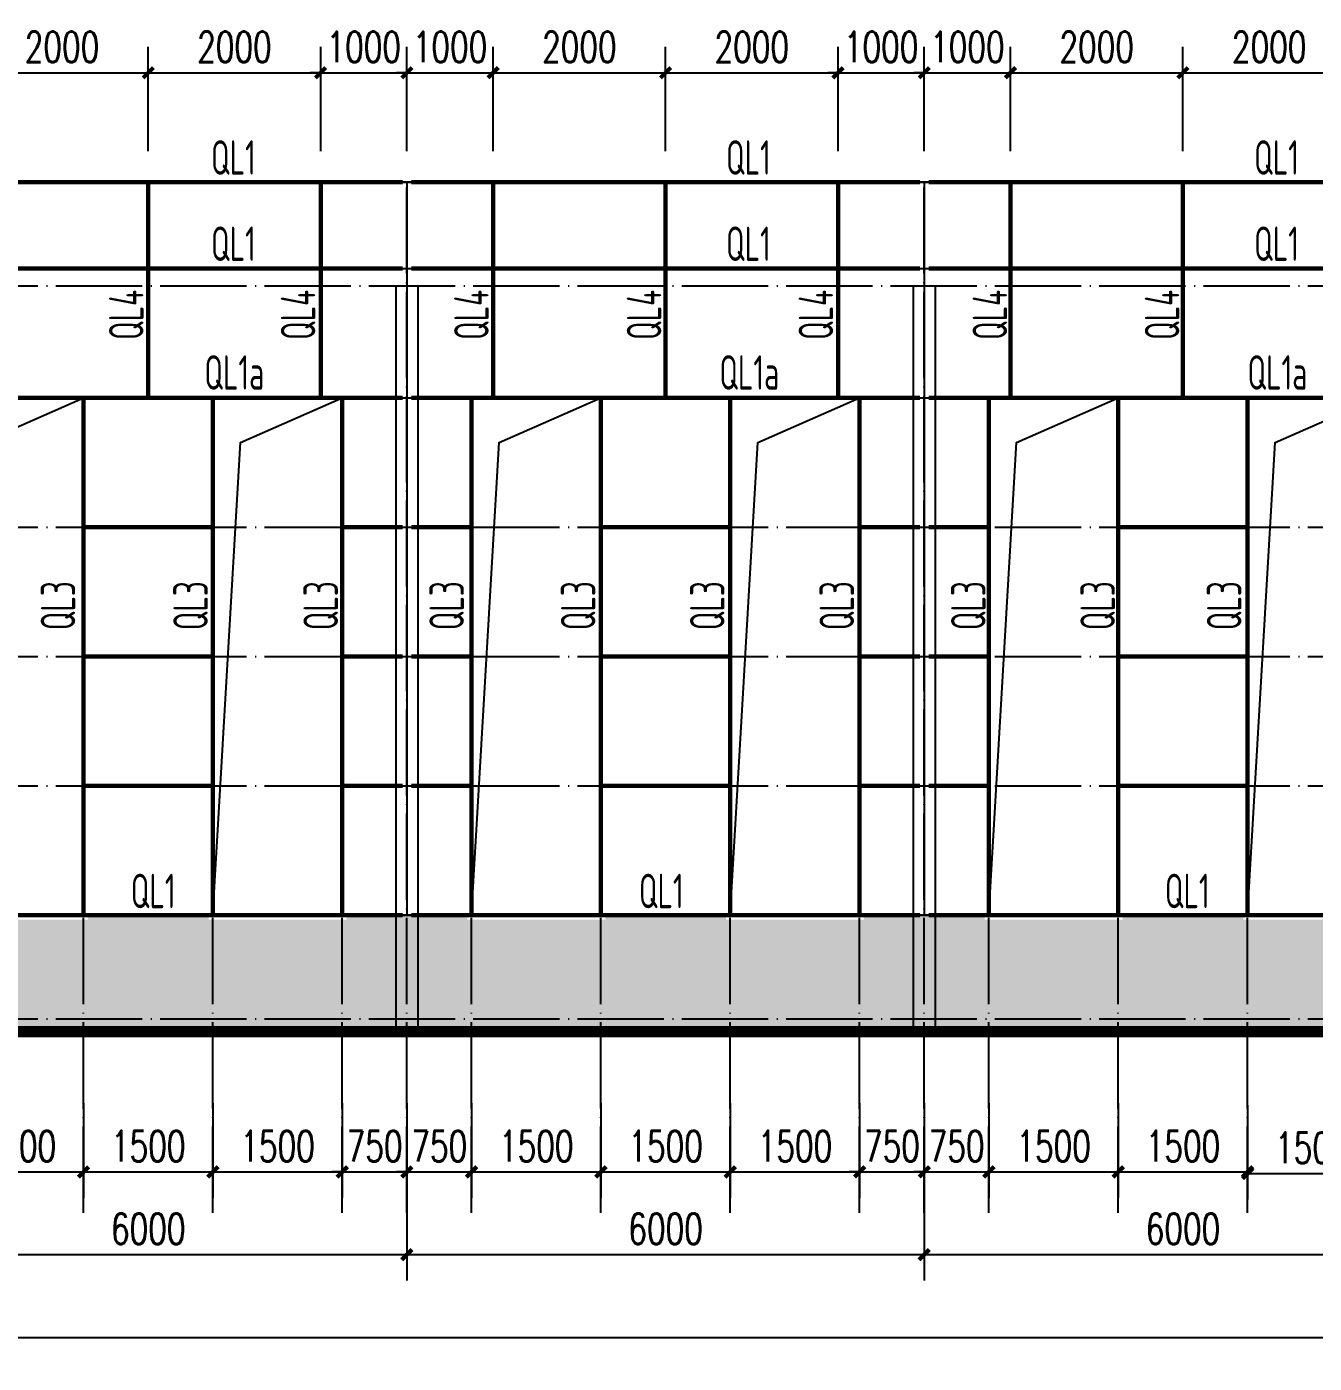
# Model space of a CAD drawing. Extents: x 14207793 to 14719554, y -1675802 to -1228715.
# Drawn here: x 14227366 to 14242298, y -1511252 to -1495755 of the extents above; entities that cross this region are included whole.
import ezdxf

# ---------------------------------------------------------------- set-up
doc = ezdxf.new("R2010")
doc.units = 0
doc.header["$LTSCALE"] = 500
doc.header["$MEASUREMENT"] = 0
doc.linetypes.add('DOTE', pattern=[2.42, 2, -0.2, 0.02, -0.2])
doc.layers.get('0').update_dxf_attribs({"linetype": 'CONTINUOUS'})
doc.layers.get('DEFPOINTS').update_dxf_attribs({"color": 140, "linetype": 'CONTINUOUS'})
for name, color, linetype in [('AXIS', 3, 'CONTINUOUS'), ('DOTE', 8, 'DOTE'), ('LAYER1', 150, 'CONTINUOUS'), ('PUB_DIM', 3, 'CONTINUOUS')]:
    doc.layers.add(name, color=color, linetype=linetype)
doc.styles.add('_TCH_DIM_T3', font='SIMPLEX', dxfattribs={"width": 0.705882, "bigfont": 'GBCBIG'})
doc.styles.add('TSSD_REIN', font='Tssdeng.shx', dxfattribs={"width": 0.65, "bigfont": 'hztxt.shx'})
doc.dimstyles.new('_TCH_ARCH&&120', dxfattribs={"dimtxt": 357, "dimasz": 120, "dimexe": 300, "dimexo": 360, "dimgap": 120, "dimtad": 1, "dimdec": 0, "dimzin": 0, "dimdsep": 46, "dimtxsty": '_TCH_DIM_T3', "dimblk": 'ARCHTICK', "dimcen": 0.09, "dimclrt": 7, "dimazin": 2, "dimtfac": 1, "dimtdec": 0, "dimtix": 1, "dimtmove": 2, "dimatfit": 3, "dimfxl": 0, "dimtolj": 1, "dimtzin": 0, "dimarcsym": 0})

# ---------------------------------------------------------------- blocks, each defined once
blk = doc.blocks.new('_ArchTick')
at = {"color": 0, "linetype": 'ByBlock', "const_width": 0.4}
blk.add_lwpolyline([(-0.5, -0.5), (0.5, 0.5)], dxfattribs=at)
blk = doc.blocks.new('*D332')
at = {"layer": 'AXIS', "color": 0, "lineweight": -2}
for p, q in [((14225775, -1508626), (14225775, -1510293)), ((14231775, -1509073), (14231775, -1510293)), ((14225775, -1509993), (14231775, -1509993))]:
    blk.add_line(p, q, dxfattribs=at)
at = {"layer": 'DEFPOINTS', "color": 0}
for p in [(14225775, -1508266), (14231775, -1508713), (14231775, -1509993)]:
    blk.add_point(p, dxfattribs=at)
at = {"layer": 'AXIS', "color": 0, "lineweight": -2, "xscale": 120, "yscale": 120, "zscale": 120, "rotation": 180}
blk.add_blockref('_ArchTick', (14225775, -1509993), dxfattribs=at)
at = {"layer": 'AXIS', "color": 0, "lineweight": -2, "xscale": 120, "yscale": 120, "zscale": 120}
blk.add_blockref('_ArchTick', (14231775, -1509993), dxfattribs=at)
at = {"layer": 'AXIS', "color": 7, "insert": (14228775, -1509694), "char_height": 357, "attachment_point": 5, "style": '_TCH_DIM_T3'}
blk.add_mtext('\\A1;6000', dxfattribs=at)
blk = doc.blocks.new('*D333')
at = {"layer": 'AXIS', "color": 0, "lineweight": -2}
for p, q in [((14217375, -1509819), (14217375, -1511252)), ((14327775, -1509872), (14327775, -1511252)), ((14217375, -1510952), (14327775, -1510952))]:
    blk.add_line(p, q, dxfattribs=at)
at = {"layer": 'DEFPOINTS', "color": 0}
for p in [(14217375, -1509459), (14327775, -1509512), (14327775, -1510952)]:
    blk.add_point(p, dxfattribs=at)
at = {"layer": 'AXIS', "color": 0, "lineweight": -2, "xscale": 120, "yscale": 120, "zscale": 120, "rotation": 180}
blk.add_blockref('_ArchTick', (14217375, -1510952), dxfattribs=at)
at = {"layer": 'AXIS', "color": 0, "lineweight": -2, "xscale": 120, "yscale": 120, "zscale": 120}
blk.add_blockref('_ArchTick', (14327775, -1510952), dxfattribs=at)
at = {"layer": 'AXIS', "color": 7, "insert": (14272575, -1510654), "char_height": 357, "attachment_point": 5, "style": '_TCH_DIM_T3'}
blk.add_mtext('\\A1;110400', dxfattribs=at)
blk = doc.blocks.new('*D341')
at = {"layer": 'AXIS', "color": 0, "lineweight": -2}
for p, q in [((14228025, -1508238), (14228025, -1509334)), ((14226525, -1508258), (14226525, -1509334)), ((14226525, -1509034), (14228025, -1509034))]:
    blk.add_line(p, q, dxfattribs=at)
at = {"layer": 'DEFPOINTS', "color": 0}
for p in [(14226525, -1507898), (14228025, -1507878), (14228025, -1509034)]:
    blk.add_point(p, dxfattribs=at)
at = {"layer": 'AXIS', "color": 0, "lineweight": -2, "xscale": 120, "yscale": 120, "zscale": 120, "rotation": 180}
blk.add_blockref('_ArchTick', (14226525, -1509034), dxfattribs=at)
at = {"layer": 'AXIS', "color": 0, "lineweight": -2, "xscale": 120, "yscale": 120, "zscale": 120}
blk.add_blockref('_ArchTick', (14228025, -1509034), dxfattribs=at)
at = {"layer": 'AXIS', "color": 7, "insert": (14227275, -1508735), "char_height": 357, "attachment_point": 5, "style": '_TCH_DIM_T3'}
blk.add_mtext('\\A1;1500', dxfattribs=at)
blk = doc.blocks.new('*D342')
at = {"layer": 'AXIS', "color": 0, "lineweight": -2}
for p, q in [((14228025, -1508238), (14228025, -1509334)), ((14229525, -1508258), (14229525, -1509334)), ((14228025, -1509034), (14229525, -1509034))]:
    blk.add_line(p, q, dxfattribs=at)
at = {"layer": 'DEFPOINTS', "color": 0}
for p in [(14228025, -1507878), (14229525, -1507898), (14229525, -1509034)]:
    blk.add_point(p, dxfattribs=at)
at = {"layer": 'AXIS', "color": 0, "lineweight": -2, "xscale": 120, "yscale": 120, "zscale": 120, "rotation": 180}
blk.add_blockref('_ArchTick', (14228025, -1509034), dxfattribs=at)
at = {"layer": 'AXIS', "color": 0, "lineweight": -2, "xscale": 120, "yscale": 120, "zscale": 120}
blk.add_blockref('_ArchTick', (14229525, -1509034), dxfattribs=at)
at = {"layer": 'AXIS', "color": 7, "insert": (14228775, -1508735), "char_height": 357, "attachment_point": 5, "style": '_TCH_DIM_T3'}
blk.add_mtext('\\A1;1500', dxfattribs=at)
blk = doc.blocks.new('*D352')
at = {"layer": 'AXIS', "color": 0, "lineweight": -2}
for p, q in [((14231775, -1508626), (14231775, -1510293)), ((14237775, -1509073), (14237775, -1510293)), ((14231775, -1509993), (14237775, -1509993))]:
    blk.add_line(p, q, dxfattribs=at)
at = {"layer": 'DEFPOINTS', "color": 0}
for p in [(14231775, -1508266), (14237775, -1508713), (14237775, -1509993)]:
    blk.add_point(p, dxfattribs=at)
at = {"layer": 'AXIS', "color": 0, "lineweight": -2, "xscale": 120, "yscale": 120, "zscale": 120, "rotation": 180}
blk.add_blockref('_ArchTick', (14231775, -1509993), dxfattribs=at)
at = {"layer": 'AXIS', "color": 0, "lineweight": -2, "xscale": 120, "yscale": 120, "zscale": 120}
blk.add_blockref('_ArchTick', (14237775, -1509993), dxfattribs=at)
at = {"layer": 'AXIS', "color": 7, "insert": (14234775, -1509694), "char_height": 357, "attachment_point": 5, "style": '_TCH_DIM_T3'}
blk.add_mtext('\\A1;6000', dxfattribs=at)
blk = doc.blocks.new('*D353')
at = {"layer": 'AXIS', "color": 0, "lineweight": -2}
for p, q in [((14237775, -1508626), (14237775, -1510293)), ((14243775, -1509073), (14243775, -1510293)), ((14237775, -1509993), (14243775, -1509993))]:
    blk.add_line(p, q, dxfattribs=at)
at = {"layer": 'DEFPOINTS', "color": 0}
for p in [(14237775, -1508266), (14243775, -1508713), (14243775, -1509993)]:
    blk.add_point(p, dxfattribs=at)
at = {"layer": 'AXIS', "color": 0, "lineweight": -2, "xscale": 120, "yscale": 120, "zscale": 120, "rotation": 180}
blk.add_blockref('_ArchTick', (14237775, -1509993), dxfattribs=at)
at = {"layer": 'AXIS', "color": 0, "lineweight": -2, "xscale": 120, "yscale": 120, "zscale": 120}
blk.add_blockref('_ArchTick', (14243775, -1509993), dxfattribs=at)
at = {"layer": 'AXIS', "color": 7, "insert": (14240775, -1509694), "char_height": 357, "attachment_point": 5, "style": '_TCH_DIM_T3'}
blk.add_mtext('\\A1;6000', dxfattribs=at)
blk = doc.blocks.new('*D368')
at = {"layer": 'AXIS', "color": 0, "lineweight": -2}
for p, q in [((14229525, -1508238), (14229525, -1509333)), ((14231025, -1508258), (14231025, -1509333)), ((14229525, -1509033), (14231025, -1509033))]:
    blk.add_line(p, q, dxfattribs=at)
at = {"layer": 'DEFPOINTS', "color": 0}
for p in [(14229525, -1507878), (14231025, -1507898), (14231025, -1509033)]:
    blk.add_point(p, dxfattribs=at)
at = {"layer": 'AXIS', "color": 0, "lineweight": -2, "xscale": 120, "yscale": 120, "zscale": 120, "rotation": 180}
blk.add_blockref('_ArchTick', (14229525, -1509033), dxfattribs=at)
at = {"layer": 'AXIS', "color": 0, "lineweight": -2, "xscale": 120, "yscale": 120, "zscale": 120}
blk.add_blockref('_ArchTick', (14231025, -1509033), dxfattribs=at)
at = {"layer": 'AXIS', "color": 7, "insert": (14230275, -1508735), "char_height": 357, "attachment_point": 5, "style": '_TCH_DIM_T3'}
blk.add_mtext('\\A1;1500', dxfattribs=at)
blk = doc.blocks.new('*D369')
at = {"layer": 'AXIS', "color": 0, "lineweight": -2}
for p, q in [((14231025, -1508238), (14231025, -1509334)), ((14231775, -1508258), (14231775, -1509334)), ((14231025, -1509034), (14230905, -1509034)), ((14231025, -1509034), (14231775, -1509034)), ((14231775, -1509034), (14231895, -1509034))]:
    blk.add_line(p, q, dxfattribs=at)
at = {"layer": 'DEFPOINTS', "color": 0}
for p in [(14231025, -1507878), (14231775, -1507898), (14231775, -1509034)]:
    blk.add_point(p, dxfattribs=at)
at = {"layer": 'AXIS', "color": 0, "lineweight": -2, "xscale": 120, "yscale": 120, "zscale": 120}
blk.add_blockref('_ArchTick', (14231025, -1509034), dxfattribs=at)
at = {"layer": 'AXIS', "color": 0, "lineweight": -2, "xscale": 120, "yscale": 120, "zscale": 120, "rotation": 180}
blk.add_blockref('_ArchTick', (14231775, -1509034), dxfattribs=at)
at = {"layer": 'AXIS', "color": 7, "insert": (14231400, -1508735), "char_height": 357, "attachment_point": 5, "style": '_TCH_DIM_T3'}
blk.add_mtext('\\A1;750', dxfattribs=at)
blk = doc.blocks.new('*D370')
at = {"layer": 'AXIS', "color": 0, "lineweight": -2}
for p, q in [((14232525, -1508238), (14232525, -1509333)), ((14234025, -1508258), (14234025, -1509333)), ((14232525, -1509033), (14234025, -1509033))]:
    blk.add_line(p, q, dxfattribs=at)
at = {"layer": 'DEFPOINTS', "color": 0}
for p in [(14232525, -1507878), (14234025, -1507898), (14234025, -1509033)]:
    blk.add_point(p, dxfattribs=at)
at = {"layer": 'AXIS', "color": 0, "lineweight": -2, "xscale": 120, "yscale": 120, "zscale": 120, "rotation": 180}
blk.add_blockref('_ArchTick', (14232525, -1509033), dxfattribs=at)
at = {"layer": 'AXIS', "color": 0, "lineweight": -2, "xscale": 120, "yscale": 120, "zscale": 120}
blk.add_blockref('_ArchTick', (14234025, -1509033), dxfattribs=at)
at = {"layer": 'AXIS', "color": 7, "insert": (14233275, -1508735), "char_height": 357, "attachment_point": 5, "style": '_TCH_DIM_T3'}
blk.add_mtext('\\A1;1500', dxfattribs=at)
blk = doc.blocks.new('*D371')
at = {"layer": 'AXIS', "color": 0, "lineweight": -2}
for p, q in [((14234025, -1508238), (14234025, -1509334)), ((14235525, -1508258), (14235525, -1509334)), ((14234025, -1509034), (14235525, -1509034))]:
    blk.add_line(p, q, dxfattribs=at)
at = {"layer": 'DEFPOINTS', "color": 0}
for p in [(14234025, -1507878), (14235525, -1507898), (14235525, -1509034)]:
    blk.add_point(p, dxfattribs=at)
at = {"layer": 'AXIS', "color": 0, "lineweight": -2, "xscale": 120, "yscale": 120, "zscale": 120, "rotation": 180}
blk.add_blockref('_ArchTick', (14234025, -1509034), dxfattribs=at)
at = {"layer": 'AXIS', "color": 0, "lineweight": -2, "xscale": 120, "yscale": 120, "zscale": 120}
blk.add_blockref('_ArchTick', (14235525, -1509034), dxfattribs=at)
at = {"layer": 'AXIS', "color": 7, "insert": (14234775, -1508735), "char_height": 357, "attachment_point": 5, "style": '_TCH_DIM_T3'}
blk.add_mtext('\\A1;1500', dxfattribs=at)
blk = doc.blocks.new('*D372')
at = {"layer": 'AXIS', "color": 0, "lineweight": -2}
for p, q in [((14235525, -1508238), (14235525, -1509333)), ((14237025, -1508258), (14237025, -1509333)), ((14235525, -1509033), (14237025, -1509033))]:
    blk.add_line(p, q, dxfattribs=at)
at = {"layer": 'DEFPOINTS', "color": 0}
for p in [(14235525, -1507878), (14237025, -1507898), (14237025, -1509033)]:
    blk.add_point(p, dxfattribs=at)
at = {"layer": 'AXIS', "color": 0, "lineweight": -2, "xscale": 120, "yscale": 120, "zscale": 120, "rotation": 180}
blk.add_blockref('_ArchTick', (14235525, -1509033), dxfattribs=at)
at = {"layer": 'AXIS', "color": 0, "lineweight": -2, "xscale": 120, "yscale": 120, "zscale": 120}
blk.add_blockref('_ArchTick', (14237025, -1509033), dxfattribs=at)
at = {"layer": 'AXIS', "color": 7, "insert": (14236275, -1508735), "char_height": 357, "attachment_point": 5, "style": '_TCH_DIM_T3'}
blk.add_mtext('\\A1;1500', dxfattribs=at)
blk = doc.blocks.new('*D373')
at = {"layer": 'AXIS', "color": 0, "lineweight": -2}
for p, q in [((14237025, -1508238), (14237025, -1509333)), ((14237775, -1508258), (14237775, -1509333)), ((14237025, -1509033), (14236905, -1509033)), ((14237025, -1509033), (14237775, -1509033)), ((14237775, -1509033), (14237895, -1509033))]:
    blk.add_line(p, q, dxfattribs=at)
at = {"layer": 'DEFPOINTS', "color": 0}
for p in [(14237025, -1507878), (14237775, -1507898), (14237775, -1509033)]:
    blk.add_point(p, dxfattribs=at)
at = {"layer": 'AXIS', "color": 0, "lineweight": -2, "xscale": 120, "yscale": 120, "zscale": 120}
blk.add_blockref('_ArchTick', (14237025, -1509033), dxfattribs=at)
at = {"layer": 'AXIS', "color": 0, "lineweight": -2, "xscale": 120, "yscale": 120, "zscale": 120, "rotation": 180}
blk.add_blockref('_ArchTick', (14237775, -1509033), dxfattribs=at)
at = {"layer": 'AXIS', "color": 7, "insert": (14237400, -1508735), "char_height": 357, "attachment_point": 5, "style": '_TCH_DIM_T3'}
blk.add_mtext('\\A1;750', dxfattribs=at)
blk = doc.blocks.new('*D374')
at = {"layer": 'AXIS', "color": 0, "lineweight": -2}
for p, q in [((14238525, -1508238), (14238525, -1509334)), ((14240025, -1508258), (14240025, -1509334)), ((14238525, -1509034), (14240025, -1509034))]:
    blk.add_line(p, q, dxfattribs=at)
at = {"layer": 'DEFPOINTS', "color": 0}
for p in [(14238525, -1507878), (14240025, -1507898), (14240025, -1509034)]:
    blk.add_point(p, dxfattribs=at)
at = {"layer": 'AXIS', "color": 0, "lineweight": -2, "xscale": 120, "yscale": 120, "zscale": 120, "rotation": 180}
blk.add_blockref('_ArchTick', (14238525, -1509034), dxfattribs=at)
at = {"layer": 'AXIS', "color": 0, "lineweight": -2, "xscale": 120, "yscale": 120, "zscale": 120}
blk.add_blockref('_ArchTick', (14240025, -1509034), dxfattribs=at)
at = {"layer": 'AXIS', "color": 7, "insert": (14239275, -1508735), "char_height": 357, "attachment_point": 5, "style": '_TCH_DIM_T3'}
blk.add_mtext('\\A1;1500', dxfattribs=at)
blk = doc.blocks.new('*D375')
at = {"layer": 'AXIS', "color": 0, "lineweight": -2}
for p, q in [((14240025, -1508238), (14240025, -1509334)), ((14241525, -1508258), (14241525, -1509334)), ((14240025, -1509034), (14241525, -1509034))]:
    blk.add_line(p, q, dxfattribs=at)
at = {"layer": 'DEFPOINTS', "color": 0}
for p in [(14240025, -1507878), (14241525, -1507898), (14241525, -1509034)]:
    blk.add_point(p, dxfattribs=at)
at = {"layer": 'AXIS', "color": 0, "lineweight": -2, "xscale": 120, "yscale": 120, "zscale": 120, "rotation": 180}
blk.add_blockref('_ArchTick', (14240025, -1509034), dxfattribs=at)
at = {"layer": 'AXIS', "color": 0, "lineweight": -2, "xscale": 120, "yscale": 120, "zscale": 120}
blk.add_blockref('_ArchTick', (14241525, -1509034), dxfattribs=at)
at = {"layer": 'AXIS', "color": 7, "insert": (14240775, -1508735), "char_height": 357, "attachment_point": 5, "style": '_TCH_DIM_T3'}
blk.add_mtext('\\A1;1500', dxfattribs=at)
blk = doc.blocks.new('*D376')
at = {"layer": 'AXIS', "color": 0, "lineweight": -2}
for p, q in [((14241525, -1508258), (14241525, -1509353)), ((14243025, -1508278), (14243025, -1509353)), ((14241525, -1509053), (14243025, -1509053))]:
    blk.add_line(p, q, dxfattribs=at)
at = {"layer": 'DEFPOINTS', "color": 0}
for p in [(14241525, -1507898), (14243025, -1507918), (14243025, -1509053)]:
    blk.add_point(p, dxfattribs=at)
at = {"layer": 'AXIS', "color": 0, "lineweight": -2, "xscale": 120, "yscale": 120, "zscale": 120, "rotation": 180}
blk.add_blockref('_ArchTick', (14241525, -1509053), dxfattribs=at)
at = {"layer": 'AXIS', "color": 0, "lineweight": -2, "xscale": 120, "yscale": 120, "zscale": 120}
blk.add_blockref('_ArchTick', (14243025, -1509053), dxfattribs=at)
at = {"layer": 'AXIS', "color": 7, "insert": (14242275, -1508754), "char_height": 357, "attachment_point": 5, "style": '_TCH_DIM_T3'}
blk.add_mtext('\\A1;1500', dxfattribs=at)
blk = doc.blocks.new('*D448')
at = {"layer": 'AXIS', "color": 0, "lineweight": -2}
for p, q in [((14231775, -1508238), (14231775, -1509334)), ((14232525, -1508258), (14232525, -1509334)), ((14231775, -1509034), (14231655, -1509034)), ((14231775, -1509034), (14232525, -1509034)), ((14232525, -1509034), (14232645, -1509034))]:
    blk.add_line(p, q, dxfattribs=at)
at = {"layer": 'DEFPOINTS', "color": 0}
for p in [(14231775, -1507878), (14232525, -1507898), (14232525, -1509034)]:
    blk.add_point(p, dxfattribs=at)
at = {"layer": 'AXIS', "color": 0, "lineweight": -2, "xscale": 120, "yscale": 120, "zscale": 120}
blk.add_blockref('_ArchTick', (14231775, -1509034), dxfattribs=at)
at = {"layer": 'AXIS', "color": 0, "lineweight": -2, "xscale": 120, "yscale": 120, "zscale": 120, "rotation": 180}
blk.add_blockref('_ArchTick', (14232525, -1509034), dxfattribs=at)
at = {"layer": 'AXIS', "color": 7, "insert": (14232150, -1508735), "char_height": 357, "attachment_point": 5, "style": '_TCH_DIM_T3'}
blk.add_mtext('\\A1;750', dxfattribs=at)
blk = doc.blocks.new('*D449')
at = {"layer": 'AXIS', "color": 0, "lineweight": -2}
for p, q in [((14237775, -1508238), (14237775, -1509333)), ((14238525, -1508258), (14238525, -1509333)), ((14237775, -1509033), (14237655, -1509033)), ((14237775, -1509033), (14238525, -1509033)), ((14238525, -1509033), (14238645, -1509033))]:
    blk.add_line(p, q, dxfattribs=at)
at = {"layer": 'DEFPOINTS', "color": 0}
for p in [(14237775, -1507878), (14238525, -1507898), (14238525, -1509033)]:
    blk.add_point(p, dxfattribs=at)
at = {"layer": 'AXIS', "color": 0, "lineweight": -2, "xscale": 120, "yscale": 120, "zscale": 120}
blk.add_blockref('_ArchTick', (14237775, -1509033), dxfattribs=at)
at = {"layer": 'AXIS', "color": 0, "lineweight": -2, "xscale": 120, "yscale": 120, "zscale": 120, "rotation": 180}
blk.add_blockref('_ArchTick', (14238525, -1509033), dxfattribs=at)
at = {"layer": 'AXIS', "color": 7, "insert": (14238150, -1508735), "char_height": 357, "attachment_point": 5, "style": '_TCH_DIM_T3'}
blk.add_mtext('\\A1;750', dxfattribs=at)
blk = doc.blocks.new('*D1056')
at = {"layer": 'DEFPOINTS', "color": 0}
for p in [(14228775, -1496288), (14226775, -1497558), (14228775, -1497558)]:
    blk.add_point(p, dxfattribs=at)
at = {"layer": 'PUB_DIM', "color": 0, "lineweight": -2}
for p, q in [((14226775, -1497198), (14226775, -1495988)), ((14228775, -1497198), (14228775, -1495988)), ((14226775, -1496288), (14228775, -1496288))]:
    blk.add_line(p, q, dxfattribs=at)
at = {"layer": 'PUB_DIM', "color": 0, "lineweight": -2, "xscale": 120, "yscale": 120, "zscale": 120, "rotation": 180}
blk.add_blockref('_ArchTick', (14226775, -1496288), dxfattribs=at)
at = {"layer": 'PUB_DIM', "color": 0, "lineweight": -2, "xscale": 120, "yscale": 120, "zscale": 120}
blk.add_blockref('_ArchTick', (14228775, -1496288), dxfattribs=at)
at = {"layer": 'PUB_DIM', "color": 7, "insert": (14227775, -1495989), "char_height": 357, "attachment_point": 5, "style": '_TCH_DIM_T3'}
blk.add_mtext('\\A1;2000', dxfattribs=at)
blk = doc.blocks.new('*D1057')
at = {"layer": 'DEFPOINTS', "color": 0}
for p in [(14230775, -1496288), (14228775, -1497558), (14230775, -1497558)]:
    blk.add_point(p, dxfattribs=at)
at = {"layer": 'PUB_DIM', "color": 0, "lineweight": -2}
for p, q in [((14228775, -1497198), (14228775, -1495988)), ((14230775, -1497198), (14230775, -1495988)), ((14228775, -1496288), (14230775, -1496288))]:
    blk.add_line(p, q, dxfattribs=at)
at = {"layer": 'PUB_DIM', "color": 0, "lineweight": -2, "xscale": 120, "yscale": 120, "zscale": 120, "rotation": 180}
blk.add_blockref('_ArchTick', (14228775, -1496288), dxfattribs=at)
at = {"layer": 'PUB_DIM', "color": 0, "lineweight": -2, "xscale": 120, "yscale": 120, "zscale": 120}
blk.add_blockref('_ArchTick', (14230775, -1496288), dxfattribs=at)
at = {"layer": 'PUB_DIM', "color": 7, "insert": (14229775, -1495989), "char_height": 357, "attachment_point": 5, "style": '_TCH_DIM_T3'}
blk.add_mtext('\\A1;2000', dxfattribs=at)
blk = doc.blocks.new('*D1058')
at = {"layer": 'DEFPOINTS', "color": 0}
for p in [(14231775, -1496288), (14230775, -1497558), (14231775, -1497558)]:
    blk.add_point(p, dxfattribs=at)
at = {"layer": 'PUB_DIM', "color": 0, "lineweight": -2}
for p, q in [((14230775, -1497198), (14230775, -1495988)), ((14231775, -1497198), (14231775, -1495988)), ((14230775, -1496288), (14230655, -1496288)), ((14230775, -1496288), (14231775, -1496288)), ((14231775, -1496288), (14231895, -1496288))]:
    blk.add_line(p, q, dxfattribs=at)
at = {"layer": 'PUB_DIM', "color": 0, "lineweight": -2, "xscale": 120, "yscale": 120, "zscale": 120}
blk.add_blockref('_ArchTick', (14230775, -1496288), dxfattribs=at)
at = {"layer": 'PUB_DIM', "color": 0, "lineweight": -2, "xscale": 120, "yscale": 120, "zscale": 120, "rotation": 180}
blk.add_blockref('_ArchTick', (14231775, -1496288), dxfattribs=at)
at = {"layer": 'PUB_DIM', "color": 7, "insert": (14231275, -1495989), "char_height": 357, "attachment_point": 5, "style": '_TCH_DIM_T3'}
blk.add_mtext('\\A1;1000', dxfattribs=at)
blk = doc.blocks.new('*D1059')
at = {"layer": 'DEFPOINTS', "color": 0}
for p in [(14232775, -1496288), (14231775, -1497558), (14232775, -1497558)]:
    blk.add_point(p, dxfattribs=at)
at = {"layer": 'PUB_DIM', "color": 0, "lineweight": -2}
for p, q in [((14231775, -1497198), (14231775, -1495988)), ((14232775, -1497198), (14232775, -1495988)), ((14231775, -1496288), (14231655, -1496288)), ((14231775, -1496288), (14232775, -1496288)), ((14232775, -1496288), (14232895, -1496288))]:
    blk.add_line(p, q, dxfattribs=at)
at = {"layer": 'PUB_DIM', "color": 0, "lineweight": -2, "xscale": 120, "yscale": 120, "zscale": 120}
blk.add_blockref('_ArchTick', (14231775, -1496288), dxfattribs=at)
at = {"layer": 'PUB_DIM', "color": 0, "lineweight": -2, "xscale": 120, "yscale": 120, "zscale": 120, "rotation": 180}
blk.add_blockref('_ArchTick', (14232775, -1496288), dxfattribs=at)
at = {"layer": 'PUB_DIM', "color": 7, "insert": (14232275, -1495989), "char_height": 357, "attachment_point": 5, "style": '_TCH_DIM_T3'}
blk.add_mtext('\\A1;1000', dxfattribs=at)
blk = doc.blocks.new('*D1060')
at = {"layer": 'DEFPOINTS', "color": 0}
for p in [(14234775, -1496288), (14232775, -1497558), (14234775, -1497558)]:
    blk.add_point(p, dxfattribs=at)
at = {"layer": 'PUB_DIM', "color": 0, "lineweight": -2}
for p, q in [((14232775, -1497198), (14232775, -1495988)), ((14234775, -1497198), (14234775, -1495988)), ((14232775, -1496288), (14234775, -1496288))]:
    blk.add_line(p, q, dxfattribs=at)
at = {"layer": 'PUB_DIM', "color": 0, "lineweight": -2, "xscale": 120, "yscale": 120, "zscale": 120, "rotation": 180}
blk.add_blockref('_ArchTick', (14232775, -1496288), dxfattribs=at)
at = {"layer": 'PUB_DIM', "color": 0, "lineweight": -2, "xscale": 120, "yscale": 120, "zscale": 120}
blk.add_blockref('_ArchTick', (14234775, -1496288), dxfattribs=at)
at = {"layer": 'PUB_DIM', "color": 7, "insert": (14233775, -1495989), "char_height": 357, "attachment_point": 5, "style": '_TCH_DIM_T3'}
blk.add_mtext('\\A1;2000', dxfattribs=at)
blk = doc.blocks.new('*D1061')
at = {"layer": 'DEFPOINTS', "color": 0}
for p in [(14236775, -1496288), (14234775, -1497558), (14236775, -1497558)]:
    blk.add_point(p, dxfattribs=at)
at = {"layer": 'PUB_DIM', "color": 0, "lineweight": -2}
for p, q in [((14234775, -1497198), (14234775, -1495988)), ((14236775, -1497198), (14236775, -1495988)), ((14234775, -1496288), (14236775, -1496288))]:
    blk.add_line(p, q, dxfattribs=at)
at = {"layer": 'PUB_DIM', "color": 0, "lineweight": -2, "xscale": 120, "yscale": 120, "zscale": 120, "rotation": 180}
blk.add_blockref('_ArchTick', (14234775, -1496288), dxfattribs=at)
at = {"layer": 'PUB_DIM', "color": 0, "lineweight": -2, "xscale": 120, "yscale": 120, "zscale": 120}
blk.add_blockref('_ArchTick', (14236775, -1496288), dxfattribs=at)
at = {"layer": 'PUB_DIM', "color": 7, "insert": (14235775, -1495989), "char_height": 357, "attachment_point": 5, "style": '_TCH_DIM_T3'}
blk.add_mtext('\\A1;2000', dxfattribs=at)
blk = doc.blocks.new('*D1062')
at = {"layer": 'DEFPOINTS', "color": 0}
for p in [(14237775, -1496288), (14236775, -1497558), (14237775, -1497558)]:
    blk.add_point(p, dxfattribs=at)
at = {"layer": 'PUB_DIM', "color": 0, "lineweight": -2}
for p, q in [((14236775, -1497198), (14236775, -1495988)), ((14237775, -1497198), (14237775, -1495988)), ((14236775, -1496288), (14236655, -1496288)), ((14236775, -1496288), (14237775, -1496288)), ((14237775, -1496288), (14237895, -1496288))]:
    blk.add_line(p, q, dxfattribs=at)
at = {"layer": 'PUB_DIM', "color": 0, "lineweight": -2, "xscale": 120, "yscale": 120, "zscale": 120}
blk.add_blockref('_ArchTick', (14236775, -1496288), dxfattribs=at)
at = {"layer": 'PUB_DIM', "color": 0, "lineweight": -2, "xscale": 120, "yscale": 120, "zscale": 120, "rotation": 180}
blk.add_blockref('_ArchTick', (14237775, -1496288), dxfattribs=at)
at = {"layer": 'PUB_DIM', "color": 7, "insert": (14237275, -1495989), "char_height": 357, "attachment_point": 5, "style": '_TCH_DIM_T3'}
blk.add_mtext('\\A1;1000', dxfattribs=at)
blk = doc.blocks.new('*D1063')
at = {"layer": 'DEFPOINTS', "color": 0}
for p in [(14238775, -1496288), (14237775, -1497558), (14238775, -1497558)]:
    blk.add_point(p, dxfattribs=at)
at = {"layer": 'PUB_DIM', "color": 0, "lineweight": -2}
for p, q in [((14237775, -1497198), (14237775, -1495988)), ((14238775, -1497198), (14238775, -1495988)), ((14237775, -1496288), (14237655, -1496288)), ((14237775, -1496288), (14238775, -1496288)), ((14238775, -1496288), (14238895, -1496288))]:
    blk.add_line(p, q, dxfattribs=at)
at = {"layer": 'PUB_DIM', "color": 0, "lineweight": -2, "xscale": 120, "yscale": 120, "zscale": 120}
blk.add_blockref('_ArchTick', (14237775, -1496288), dxfattribs=at)
at = {"layer": 'PUB_DIM', "color": 0, "lineweight": -2, "xscale": 120, "yscale": 120, "zscale": 120, "rotation": 180}
blk.add_blockref('_ArchTick', (14238775, -1496288), dxfattribs=at)
at = {"layer": 'PUB_DIM', "color": 7, "insert": (14238275, -1495989), "char_height": 357, "attachment_point": 5, "style": '_TCH_DIM_T3'}
blk.add_mtext('\\A1;1000', dxfattribs=at)
blk = doc.blocks.new('*D1064')
at = {"layer": 'DEFPOINTS', "color": 0}
for p in [(14240775, -1496288), (14238775, -1497558), (14240775, -1497558)]:
    blk.add_point(p, dxfattribs=at)
at = {"layer": 'PUB_DIM', "color": 0, "lineweight": -2}
for p, q in [((14238775, -1497198), (14238775, -1495988)), ((14240775, -1497198), (14240775, -1495988)), ((14238775, -1496288), (14240775, -1496288))]:
    blk.add_line(p, q, dxfattribs=at)
at = {"layer": 'PUB_DIM', "color": 0, "lineweight": -2, "xscale": 120, "yscale": 120, "zscale": 120, "rotation": 180}
blk.add_blockref('_ArchTick', (14238775, -1496288), dxfattribs=at)
at = {"layer": 'PUB_DIM', "color": 0, "lineweight": -2, "xscale": 120, "yscale": 120, "zscale": 120}
blk.add_blockref('_ArchTick', (14240775, -1496288), dxfattribs=at)
at = {"layer": 'PUB_DIM', "color": 7, "insert": (14239775, -1495989), "char_height": 357, "attachment_point": 5, "style": '_TCH_DIM_T3'}
blk.add_mtext('\\A1;2000', dxfattribs=at)
blk = doc.blocks.new('*D1065')
at = {"layer": 'DEFPOINTS', "color": 0}
for p in [(14242775, -1496288), (14240775, -1497558), (14242775, -1497558)]:
    blk.add_point(p, dxfattribs=at)
at = {"layer": 'PUB_DIM', "color": 0, "lineweight": -2}
for p, q in [((14240775, -1497198), (14240775, -1495988)), ((14242775, -1497198), (14242775, -1495988)), ((14240775, -1496288), (14242775, -1496288))]:
    blk.add_line(p, q, dxfattribs=at)
at = {"layer": 'PUB_DIM', "color": 0, "lineweight": -2, "xscale": 120, "yscale": 120, "zscale": 120, "rotation": 180}
blk.add_blockref('_ArchTick', (14240775, -1496288), dxfattribs=at)
at = {"layer": 'PUB_DIM', "color": 0, "lineweight": -2, "xscale": 120, "yscale": 120, "zscale": 120}
blk.add_blockref('_ArchTick', (14242775, -1496288), dxfattribs=at)
at = {"layer": 'PUB_DIM', "color": 7, "insert": (14241775, -1495989), "char_height": 357, "attachment_point": 5, "style": '_TCH_DIM_T3'}
blk.add_mtext('\\A1;2000', dxfattribs=at)

msp = doc.modelspace()

# ---------------------------------------------------------------- hatches: boundary and pattern name
h = msp.add_hatch()
h.set_pattern_fill('AR-B816', color=146, scale=300)
h.set_pattern_definition([(0, (14093877.68, -1387538.93), (0, 363.9312), []), (90, (14093877.68, -1387538.93), (-363.9312, 363.9312), [363.9312, -363.9312])])
h.paths.add_polyline_path([(14327975.29, -1507408), (14327975.29, -1506058), (14327075.29, -1506058), (14327075.29, -1506108), (14325475.29, -1506108), (14325475.29, -1506058), (14324075.29, -1506058), (14324075.29, -1506108), (14322475.29, -1506108), (14322475.29, -1506058), (14321075.29, -1506058), (14321075.29, -1506108), (14319475.29, -1506108), (14319475.29, -1506058), (14318075.29, -1506058), (14318075.29, -1506108), (14316475.29, -1506108), (14316475.29, -1506058), (14315075.29, -1506058), (14315075.29, -1506108), (14313475.29, -1506108), (14313475.29, -1506058), (14312075.29, -1506058), (14312075.29, -1506108), (14310475.29, -1506108), (14310475.29, -1506058), (14309075.29, -1506058), (14309075.29, -1506108), (14307475.29, -1506108), (14307475.29, -1506058), (14306075.29, -1506058), (14306075.29, -1506108), (14304475.29, -1506108), (14304475.29, -1506058), (14303075.29, -1506058), (14303075.29, -1506108), (14301475.29, -1506108), (14301475.29, -1506058), (14300075.29, -1506058), (14300075.29, -1506108), (14298475.29, -1506108), (14298475.29, -1506058), (14297075.29, -1506058), (14297075.29, -1506108), (14295475.29, -1506108), (14295475.29, -1506058), (14294075.29, -1506058), (14294075.29, -1506108), (14292475.29, -1506108), (14292475.29, -1506058), (14291075.29, -1506058), (14291075.29, -1506108), (14289475.29, -1506108), (14289475.29, -1506058), (14288075.29, -1506058), (14288075.29, -1506108), (14286475.29, -1506108), (14286475.29, -1506058), (14285075.29, -1506058), (14285075.29, -1506108), (14283475.29, -1506108), (14283475.29, -1506058), (14282075.29, -1506058), (14282075.29, -1506108), (14280475.29, -1506108), (14280475.29, -1506058), (14279075.29, -1506058), (14279075.29, -1506108), (14277475.29, -1506108), (14277475.29, -1506058), (14276075.29, -1506058), (14276075.29, -1506108), (14274475.29, -1506108), (14274475.29, -1506058), (14273075.29, -1506058), (14273075.29, -1506108), (14271475.29, -1506108), (14271475.29, -1506058), (14270075.29, -1506058), (14270075.29, -1506108), (14268475.29, -1506108), (14268475.29, -1506058), (14267075.29, -1506058), (14267075.29, -1506108), (14265475.29, -1506108), (14265475.29, -1506058), (14264075.29, -1506058), (14264075.29, -1506108), (14262475.29, -1506108), (14262475.29, -1506058), (14261075.29, -1506058), (14261075.29, -1506108), (14259475.29, -1506108), (14259475.29, -1506058), (14258075.29, -1506058), (14258075.29, -1506108), (14256475.29, -1506108), (14256475.29, -1506058), (14255075.29, -1506058), (14255075.29, -1506108), (14253475.29, -1506108), (14253475.29, -1506058), (14252075.29, -1506058), (14252075.29, -1506108), (14250475.29, -1506108), (14250475.29, -1506058), (14249075.29, -1506058), (14249075.29, -1506108), (14247475.29, -1506108), (14247475.29, -1506058), (14246075.29, -1506058), (14246075.29, -1506108), (14244475.29, -1506108), (14244475.29, -1506058), (14243075.29, -1506058), (14243075.29, -1506108), (14241475.29, -1506108), (14241475.29, -1506058), (14240075.29, -1506058), (14240075.29, -1506108), (14238475.29, -1506108), (14238475.29, -1506058), (14237075.29, -1506058), (14237075.29, -1506108), (14235475.29, -1506108), (14235475.29, -1506058), (14234075.29, -1506058), (14234075.29, -1506108), (14232475.29, -1506108), (14232475.29, -1506058), (14231075.29, -1506058), (14231075.29, -1506108), (14229475.29, -1506108), (14229475.29, -1506058), (14228075.29, -1506058), (14228075.29, -1506108), (14226475.29, -1506108), (14226475.29, -1506058), (14225175.29, -1506058), (14225175.29, -1506108), (14223575.29, -1506108), (14223575.29, -1506058), (14222375.29, -1506058), (14222375.29, -1506108), (14220775.29, -1506108), (14220775.29, -1506058), (14219575.29, -1506058), (14219575.29, -1506108), (14217975.29, -1506108), (14217975.29, -1506058), (14217175.29, -1506058), (14217175.29, -1507408)])

# ---------------------------------------------------------------- linework, layer by layer
for p, q in [((14327975.29, -1497558), (14217175.29, -1497558)), ((14237775.29, -1502258), (14237775.29, -1502458)), ((14327975.29, -1506058), (14217175.29, -1506058))]:
    msp.add_line(p, q)
at = {"color": 3, "const_width": 50}
for points in [[(14225825.29, -1497558), (14231725.29, -1497558)], [(14228775.29, -1497558), (14228775.29, -1500058)], [(14230775.29, -1497558), (14230775.29, -1500058)], [(14231825.29, -1497558), (14237725.29, -1497558)], [(14232775.29, -1497558), (14232775.29, -1500058)], [(14234775.29, -1497558), (14234775.29, -1500058)], [(14236775.29, -1497558), (14236775.29, -1500058)], [(14237825.29, -1497558), (14243725.29, -1497558)], [(14238775.29, -1497558), (14238775.29, -1500058)], [(14240775.29, -1497558), (14240775.29, -1500058)], [(14225825.29, -1498558), (14231725.29, -1498558)], [(14231825.29, -1498558), (14237725.29, -1498558)], [(14237825.29, -1498558), (14243725.29, -1498558)], [(14225825.29, -1500058), (14231725.29, -1500058)], [(14228025.29, -1500058), (14228025.29, -1506058)], [(14229525.29, -1500058), (14229525.29, -1506058)], [(14231025.29, -1500058), (14231025.29, -1506058)], [(14231825.29, -1500058), (14237725.29, -1500058)], [(14232525.29, -1500058), (14232525.29, -1506058)], [(14234025.29, -1500058), (14234025.29, -1506058)], [(14235525.29, -1500058), (14235525.29, -1506058)], [(14237025.29, -1500058), (14237025.29, -1506058)], [(14237825.29, -1500058), (14243725.29, -1500058)], [(14238525.29, -1500058), (14238525.29, -1506058)], [(14240025.29, -1500058), (14240025.29, -1506058)], [(14241525.29, -1500058), (14241525.29, -1506058)], [(14228025.29, -1501558), (14229525.29, -1501558)], [(14231025.29, -1501558), (14231725.29, -1501558)], [(14231825.29, -1501558), (14232525.29, -1501558)], [(14234025.29, -1501558), (14235525.29, -1501558)], [(14237025.29, -1501558), (14237725.29, -1501558)], [(14237825.29, -1501558), (14238525.29, -1501558)], [(14240025.29, -1501558), (14241525.29, -1501558)], [(14228025.29, -1503058), (14229525.29, -1503058)], [(14231025.29, -1503058), (14231725.29, -1503058)], [(14231825.29, -1503058), (14232525.29, -1503058)], [(14234025.29, -1503058), (14235525.29, -1503058)], [(14237025.29, -1503058), (14237725.29, -1503058)], [(14237825.29, -1503058), (14238525.29, -1503058)], [(14240025.29, -1503058), (14241525.29, -1503058)], [(14228025.29, -1504558), (14229525.29, -1504558)], [(14231025.29, -1504558), (14231725.29, -1504558)], [(14231825.29, -1504558), (14232525.29, -1504558)], [(14234025.29, -1504558), (14235525.29, -1504558)], [(14237025.29, -1504558), (14237725.29, -1504558)], [(14237825.29, -1504558), (14238525.29, -1504558)], [(14240025.29, -1504558), (14241525.29, -1504558)], [(14225825.29, -1506058), (14231725.29, -1506058)], [(14231825.29, -1506058), (14237725.29, -1506058)], [(14237825.29, -1506058), (14243725.29, -1506058)]]:
    msp.add_lwpolyline(points, dxfattribs=at)
for points in [[(14327975.29, -1507408), (14327975.29, -1497558), (14225575.29, -1497558), (14225575.29, -1497558)], [(14231775.29, -1497558), (14231775.29, -1506058)], [(14237775.29, -1497558), (14237775.29, -1506058)]]:
    msp.add_lwpolyline(points)
for points in [[(14231650.29, -1498758), (14231900.29, -1498758), (14231900.29, -1507408), (14231650.29, -1507408)], [(14237650.29, -1498758), (14237900.29, -1498758), (14237900.29, -1507408), (14237650.29, -1507408)]]:
    msp.add_lwpolyline(points, close=True)
at = {"color": 6}
for points in [[(14226525.29, -1506058), (14226845.15, -1500575.5), (14228025.29, -1500058)], [(14229525.29, -1506058), (14229845.15, -1500575.5), (14231025.29, -1500058)], [(14232525.29, -1506058), (14232845.15, -1500575.5), (14234025.29, -1500058)], [(14235525.29, -1506058), (14235845.15, -1500575.5), (14237025.29, -1500058)], [(14238525.29, -1506058), (14238845.15, -1500575.5), (14240025.29, -1500058)], [(14241525.29, -1506058), (14241845.15, -1500575.5), (14243025.29, -1500058)]]:
    msp.add_lwpolyline(points, dxfattribs=at)
at = {"const_width": 130}
msp.add_lwpolyline([(14214615.15, -1507408), (14330617.65, -1507408)], dxfattribs=at)
at = {"layer": 'DOTE'}
for p, q in [((14216815.29, -1497558), (14328868.79, -1497558)), ((14228775.29, -1500071.81), (14228775.29, -1497558)), ((14230775.29, -1500058), (14230775.29, -1497558)), ((14231775.29, -1509508), (14231775.29, -1497558)), ((14232775.29, -1500058), (14232775.29, -1497558)), ((14234775.29, -1500071.81), (14234775.29, -1497558)), ((14236775.29, -1500058), (14236775.29, -1497558)), ((14237775.29, -1509508), (14237775.29, -1497558)), ((14238775.29, -1500058), (14238775.29, -1497558)), ((14240775.29, -1500071.81), (14240775.29, -1497558)), ((14216455.29, -1498558), (14328868.79, -1498558)), ((14216815.29, -1498758), (14328868.79, -1498758)), ((14216815.29, -1500058), (14328868.79, -1500058)), ((14228025.29, -1509508), (14228025.29, -1500058)), ((14229525.29, -1509508), (14229525.29, -1500058)), ((14231025.29, -1509508), (14231025.29, -1500058)), ((14232525.29, -1509508), (14232525.29, -1500058)), ((14234025.29, -1509508), (14234025.29, -1500058)), ((14235525.29, -1509508), (14235525.29, -1500058)), ((14237025.29, -1509508), (14237025.29, -1500058)), ((14238525.29, -1509508), (14238525.29, -1500058)), ((14240025.29, -1509508), (14240025.29, -1500058)), ((14241525.29, -1509508), (14241525.29, -1500058)), ((14216815.29, -1501558), (14328868.79, -1501558)), ((14216815.29, -1503058), (14328868.79, -1503058)), ((14216815.29, -1504558), (14328868.79, -1504558)), ((14216815.29, -1506058), (14328868.79, -1506058)), ((14216815.29, -1507258), (14328868.79, -1507258))]:
    msp.add_line(p, q, dxfattribs=at)

# ---------------------------------------------------------------- texts
at = {"layer": 'LAYER1', "color": 3, "style": 'TSSD_REIN', "width": 0.65}
for s, p in [('QL1', (14229502.96, -1497470.83)), ('QL1', (14235475.46, -1497470.83)), ('QL1', (14241600.46, -1497470.83)), ('QL1', (14229502.96, -1498470.83)), ('QL1', (14235475.46, -1498470.83)), ('QL1', (14241600.46, -1498470.83)), ('QL1a', (14229425.46, -1499963.33)), ('QL1a', (14235397.96, -1499963.33)), ('QL1a', (14241522.96, -1499963.33)), ('QL1', (14228572.67, -1505975.83)), ('QL1', (14234465.17, -1505975.83)), ('QL1', (14240565.17, -1505975.83))]:
    msp.add_text(s, height=400, dxfattribs=at).set_placement(p)
for s, p in [('QL4', (14228720.29, -1499387.5)), ('QL4', (14230712.79, -1499387.5)), ('QL4', (14232722.79, -1499387.5)), ('QL4', (14234725.29, -1499387.5)), ('QL4', (14236717.79, -1499387.5)), ('QL4', (14238735.29, -1499387.5)), ('QL4', (14240732.79, -1499387.5)), ('QL3', (14227927.96, -1502752.83)), ('QL3', (14229465.46, -1502752.83)), ('QL3', (14230975.46, -1502752.83)), ('QL3', (14232435.46, -1502752.83)), ('QL3', (14233960.46, -1502752.83)), ('QL3', (14235457.96, -1502752.83)), ('QL3', (14236960.46, -1502752.83)), ('QL3', (14238485.46, -1502752.83)), ('QL3', (14239985.46, -1502752.83)), ('QL3', (14241452.96, -1502752.83))]:
    msp.add_text(s, height=400, rotation=90, dxfattribs=at).set_placement(p)

# ---------------------------------------------------------------- dimensions: what is measured, and where the dimension line sits
at = {"layer": 'AXIS'}
for base, p1, p2, picture, middle in [((14228025.29, -1509033.5), (14226525.29, -1507898), (14228025.29, -1507878.5), '*D341', (14227275.29, -1508735)), ((14229525.29, -1509033.5), (14228025.29, -1507878.5), (14229525.29, -1507898), '*D342', (14228775.29, -1508735)), ((14231025.29, -1509033.5), (14229525.29, -1507878.5), (14231025.29, -1507898), '*D368', (14230275.29, -1508735)), ((14231775.29, -1509033.5), (14231025.29, -1507878.5), (14231775.29, -1507898), '*D369', (14231400.29, -1508735)), ((14232525.29, -1509033.5), (14231775.29, -1507878.5), (14232525.29, -1507898), '*D448', (14232150.29, -1508735)), ((14234025.29, -1509033.5), (14232525.29, -1507878.5), (14234025.29, -1507898), '*D370', (14233275.29, -1508735)), ((14235525.29, -1509033.5), (14234025.29, -1507878.5), (14235525.29, -1507898), '*D371', (14234775.29, -1508735)), ((14237025.29, -1509033.5), (14235525.29, -1507878.5), (14237025.29, -1507898), '*D372', (14236275.29, -1508735)), ((14237775.29, -1509033.5), (14237025.29, -1507878.5), (14237775.29, -1507898), '*D373', (14237400.29, -1508735)), ((14238525.29, -1509033.5), (14237775.29, -1507878.5), (14238525.29, -1507898), '*D449', (14238150.29, -1508735)), ((14240025.29, -1509033.5), (14238525.29, -1507878.5), (14240025.29, -1507898), '*D374', (14239275.29, -1508735)), ((14241525.29, -1509033.5), (14240025.29, -1507878.5), (14241525.29, -1507898), '*D375', (14240775.29, -1508735)), ((14243025.29, -1509053), (14241525.29, -1507898), (14243025.29, -1507917.5), '*D376', (14242275.29, -1508754.5)), ((14231775.29, -1509993), (14225775.29, -1508265.5), (14231775.29, -1508713), '*D332', (14228775.29, -1509694.5)), ((14237775.29, -1509993), (14231775.29, -1508265.5), (14237775.29, -1508713), '*D352', (14234775.29, -1509694.5)), ((14243775.29, -1509993), (14237775.29, -1508265.5), (14243775.29, -1508713), '*D353', (14240775.29, -1509694.5)), ((14327775.29, -1510952.5), (14217375.29, -1509459.25), (14327775.29, -1509512.5), '*D333', (14272575.29, -1510654))]:
    dim = msp.add_linear_dim(base=base, p1=p1, p2=p2, dimstyle='_TCH_ARCH&&120', dxfattribs=at)
    dim.commit()
    dim.dimension.update_dxf_attribs({"geometry": picture, "text_midpoint": middle})
at = {"layer": 'PUB_DIM'}
for base, p1, p2, picture, middle in [((14228775.29, -1496287.5), (14226775.29, -1497558), (14228775.29, -1497558), '*D1056', (14227775.29, -1495989)), ((14230775.29, -1496287.5), (14228775.29, -1497558), (14230775.29, -1497558), '*D1057', (14229775.29, -1495989)), ((14231775.29, -1496287.5), (14230775.29, -1497558), (14231775.29, -1497558), '*D1058', (14231275.29, -1495989)), ((14232775.29, -1496287.5), (14231775.29, -1497558), (14232775.29, -1497558), '*D1059', (14232275.29, -1495989)), ((14234775.29, -1496287.5), (14232775.29, -1497558), (14234775.29, -1497558), '*D1060', (14233775.29, -1495989)), ((14236775.29, -1496287.5), (14234775.29, -1497558), (14236775.29, -1497558), '*D1061', (14235775.29, -1495989)), ((14237775.29, -1496287.5), (14236775.29, -1497558), (14237775.29, -1497558), '*D1062', (14237275.29, -1495989)), ((14238775.29, -1496287.5), (14237775.29, -1497558), (14238775.29, -1497558), '*D1063', (14238275.29, -1495989)), ((14240775.29, -1496287.5), (14238775.29, -1497558), (14240775.29, -1497558), '*D1064', (14239775.29, -1495989)), ((14242775.29, -1496287.5), (14240775.29, -1497558), (14242775.29, -1497558), '*D1065', (14241775.29, -1495989))]:
    dim = msp.add_linear_dim(base=base, p1=p1, p2=p2, dimstyle='_TCH_ARCH&&120', dxfattribs=at)
    dim.commit()
    dim.dimension.update_dxf_attribs({"geometry": picture, "text_midpoint": middle})

doc.saveas('drawing.dxf')
